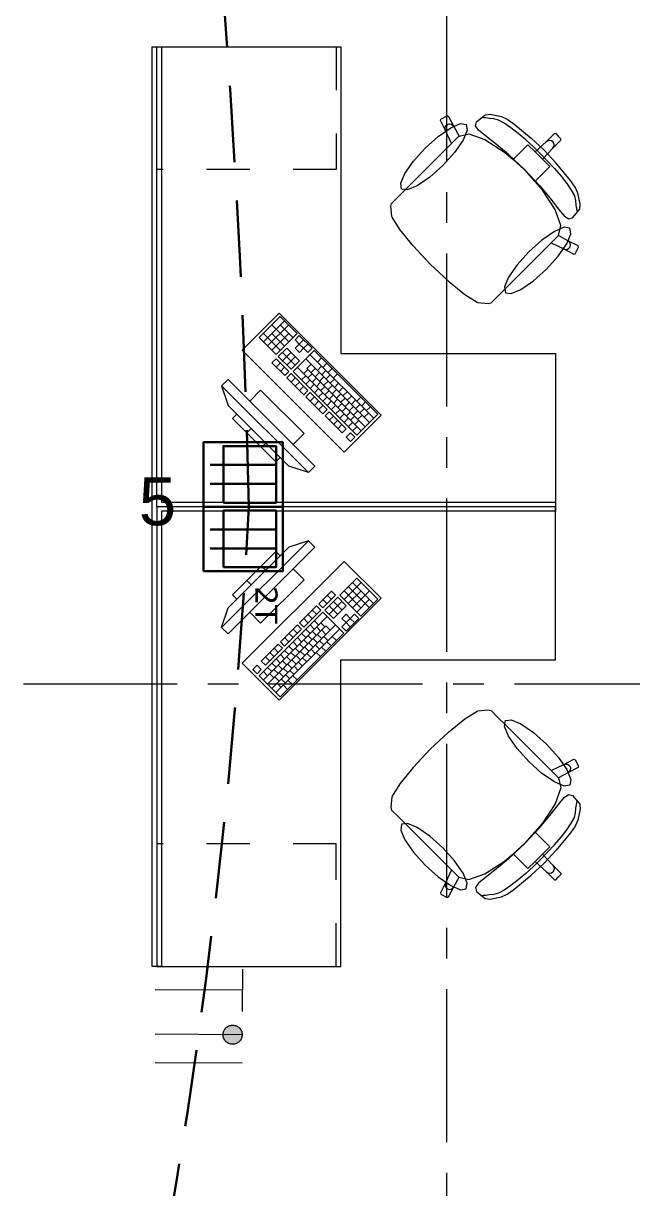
# Model space of a CAD drawing. Header units: inches. Extents: x -19 to 5698, y -728 to 92.
# Drawn here: x 233.666 to 235.652, y 32.76 to 36.562 of the extents above; entities that cross this region are included whole.
import ezdxf

# ---------------------------------------------------------------- set-up
doc = ezdxf.new("R2010")
doc.units = ezdxf.units.IN
doc.header["$MEASUREMENT"] = 0
for name, pattern in [('HIDDEN', [0.375, 0.25, -0.125]), ('Punto & Raya', [0.65, 0.5, -0.075, 0, -0.075]), ('Rayas', [0.282222, 0.141111, -0.141111]), ('RAYITAS', [0.375, 0.25, -0.125])]:
    doc.linetypes.add(name, pattern=pattern)
doc.layers.get('0').update_dxf_attribs({"color": 61})
for name, color, linetype, lineweight in [('00 conduct tomacorr', 120, 'HIDDEN', 30), ('00 IE LUZ EMERGENCIA', 253, 'Continuous', 0), ('T-TECHO-E', 150, 'Continuous', 20), ('TOMACORRIENTE', 22, 'RAYITAS', 9)]:
    doc.layers.add(name, color=color, linetype=linetype, lineweight=lineweight)
doc.layers.add('Interior - Mobiliario', color=7, linetype='Continuous')
doc.layers.add('Marcador - Secciones', color=7, linetype='Continuous')
doc.styles.add('Annotative', font='arial.ttf')

# ---------------------------------------------------------------- blocks, each defined once
blk = doc.blocks.new('CAJA POP UP 6 MODULOS')
at = {"layer": '00 conduct tomacorr', "linetype": 'Continuous'}
for p, q in [((-0.095, -0.165), (-0.095, -0.0151)), ((-0.052, -0.165), (-0.052, -0.0151)), ((0.052, -0.165), (0.052, -0.0151)), ((0.095, -0.165), (0.095, -0.0151)), ((0, -0.165), (0, -0.18))]:
    blk.add_line(p, q, dxfattribs=at)
for points in [[(-0.147, 0), (0.147, 0), (0.147, -0.18), (-0.147, -0.18)], [(0, 0), (0.147, 0), (0.147, -0.18), (0, -0.18)]]:
    blk.add_lwpolyline(points, close=True, dxfattribs=at)
for points in [[(-0.138, -0.045), (-0.009, -0.045), (-0.009, -0.165), (-0.138, -0.165), (-0.138, -0.045)], [(0.009, -0.045), (0.138, -0.045), (0.138, -0.165), (0.009, -0.165), (0.009, -0.045)]]:
    blk.add_lwpolyline(points, dxfattribs=at)
at = {"color": 1, "insert": (-0.1807, -0.168), "char_height": 0.05, "attachment_point": 1, "rotation": 180}
blk.add_mtext_dynamic_manual_height_columns('{\\fVerdana|b0|i0|c0|p34;2T}', width=0.000481, gutter_width=0.1561, heights=[0], dxfattribs=at)
blk = doc.blocks.new('a')
at = {"layer": 'TOMACORRIENTE', "ltscale": 0.05}
h = blk.add_hatch(color=4, dxfattribs=at)
edge = h.paths.add_edge_path()
edge.add_arc((0, 0.0752), 0.0211, 0, 360)
at = {"layer": 'TOMACORRIENTE', "color": 4}
for p, q in [((-0.1455, 0.0963), (-0.0515, 0.0963)), ((-0.0985, 0.0963), (-0.0985, -0.0966)), ((0, 0.0963), (0, -0.0963)), ((0.0623, -0.0963), (0.0623, 0.0963))]:
    blk.add_line(p, q, dxfattribs=at)
blk.add_circle((0, 0.0752), 0.0211, dxfattribs=at)
blk = doc.blocks.new('CABLE 3FACE')
at = {"layer": 'T-TECHO-E', "rotation": 59.94170052614085}
blk.add_blockref('a', (0, 0), dxfattribs=at)

msp = doc.modelspace()

# ---------------------------------------------------------------- linework, layer by layer
at = {"layer": '00 conduct tomacorr'}
for centre, radius, start, end in [((203.9142, 34.2917, 0.0003), 30.4947, 1.3022, 9.50042), ((214.0468, 36.0525, 0), 20.3822, 347.06762, 356.99698)]:
    msp.add_arc(centre, radius, start, end, dxfattribs=at)
at = {"layer": 'Interior - Mobiliario', "color": 175, "linetype": 'Continuous', "lineweight": 13}
for p, q in [((234.086, 36.4847), (234.116, 36.4847)), ((234.086, 34.9997), (234.086, 36.4847)), ((234.116, 36.4847), (234.116, 34.9997)), ((235.0252, 36.2445), (235.0265, 36.2486)), ((235.0421, 36.2114), (235.0252, 36.2445)), ((235.0265, 36.2486), (235.0478, 36.2594)), ((235.0478, 36.2594), (235.0519, 36.258)), ((235.0486, 36.2316), (235.0542, 36.2332)), ((235.0519, 36.258), (235.0689, 36.2249)), ((235.0542, 36.2332), (235.0601, 36.2324)), ((235.0601, 36.2324), (235.0652, 36.2296)), ((235.1398, 36.2271), (235.1432, 36.24)), ((235.1432, 36.24), (235.1711, 36.2632)), ((235.1658, 36.2536), (235.1613, 36.2544)), ((235.1739, 36.2528), (235.1658, 36.2536)), ((235.1711, 36.2632), (235.1879, 36.2651)), ((235.1846, 36.2508), (235.1739, 36.2528)), ((235.2, 36.2496), (235.1846, 36.2508)), ((235.1879, 36.2651), (235.224, 36.2573)), ((235.2148, 36.2457), (235.2, 36.2496)), ((235.2336, 36.2357), (235.2148, 36.2457)), ((235.224, 36.2573), (235.2432, 36.2484)), ((235.2554, 36.2209), (235.2336, 36.2357)), ((235.2432, 36.2484), (235.2649, 36.2335)), ((235.2649, 36.2335), (235.3216, 36.1866)), ((235.0405, 36.2171), (235.0412, 36.2229)), ((235.0421, 36.2114), (235.0405, 36.2171)), ((235.0412, 36.2229), (235.044, 36.228)), ((235.0617, 36.1697), (235.0421, 36.2114)), ((235.044, 36.228), (235.0486, 36.2316)), ((235.0652, 36.2296), (235.0689, 36.2249)), ((235.0689, 36.2249), (235.0862, 36.1939)), ((235.0862, 36.1939), (235.1181, 36.2014)), ((235.1181, 36.2014), (235.1701, 36.183)), ((235.1498, 36.2128), (235.1398, 36.2271)), ((235.1721, 36.1942), (235.1498, 36.2128)), ((235.2083, 36.1663), (235.1721, 36.1942)), ((235.2792, 36.2023), (235.2554, 36.2209)), ((235.304, 36.1811), (235.2792, 36.2023)), ((235.3707, 36.1758), (235.3968, 36.2019)), ((235.3968, 36.2019), (235.4011, 36.2019)), ((235.4011, 36.2019), (235.4096, 36.1933)), ((234.9139, 36.0218), (235.0617, 36.1697)), ((235.0859, 36.1939), (235.0617, 36.1697)), ((235.0859, 36.1939), (235.0862, 36.1939)), ((235.1701, 36.183), (235.2339, 36.1417)), ((235.2476, 36.1335), (235.2083, 36.1663)), ((235.2894, 36.1443), (235.3106, 36.1654)), ((235.3286, 36.1586), (235.304, 36.1811)), ((235.3106, 36.1654), (235.3342, 36.1418)), ((235.3216, 36.1866), (235.3638, 36.1475)), ((235.3521, 36.1358), (235.3286, 36.1586)), ((235.3342, 36.1418), (235.3707, 36.1758)), ((235.3707, 36.1758), (235.3756, 36.179)), ((235.3756, 36.179), (235.3813, 36.1801)), ((235.3813, 36.1801), (235.3871, 36.179)), ((235.3871, 36.179), (235.392, 36.1757)), ((235.3953, 36.1708), (235.392, 36.1757)), ((235.3921, 36.1544), (235.4182, 36.1805)), ((235.3921, 36.1544), (235.3953, 36.1593)), ((235.3964, 36.165), (235.3953, 36.1708)), ((235.3953, 36.1593), (235.3964, 36.165)), ((235.4182, 36.1848), (235.4096, 36.1933)), ((235.4182, 36.1805), (235.4182, 36.1848)), ((235.2339, 36.1417), (235.2621, 36.1169)), ((235.3004, 36.0841), (235.2476, 36.1335)), ((235.2621, 36.1169), (235.2894, 36.1443)), ((235.3342, 36.1418), (235.3462, 36.1299)), ((235.3581, 36.1179), (235.3462, 36.1299)), ((235.3521, 36.1358), (235.3749, 36.1123)), ((235.3581, 36.1179), (235.3921, 36.1544)), ((235.4029, 36.1053), (235.3638, 36.1475)), ((235.2621, 36.1169), (235.2999, 36.0836)), ((235.3332, 36.0457), (235.2999, 36.0836)), ((235.3004, 36.0841), (235.3498, 36.0313)), ((235.3817, 36.0943), (235.3581, 36.1179)), ((235.3606, 36.0731), (235.3817, 36.0943)), ((235.3749, 36.1123), (235.3975, 36.0877)), ((235.3975, 36.0877), (235.4186, 36.0629)), ((235.4498, 36.0486), (235.4029, 36.1053)), ((235.3332, 36.0457), (235.3606, 36.0731)), ((235.358, 36.0176), (235.3332, 36.0457)), ((235.4186, 36.0629), (235.4372, 36.0391)), ((235.4647, 36.0269), (235.4498, 36.0486)), ((234.8883, 35.9963), (234.9139, 36.0218)), ((235.3498, 36.0313), (235.3826, 35.992)), ((235.3993, 35.9538), (235.358, 36.0176)), ((235.4372, 36.0391), (235.452, 36.0173)), ((235.452, 36.0173), (235.462, 35.9985)), ((235.4736, 36.0077), (235.4647, 36.0269)), ((235.4814, 35.9716), (235.4736, 36.0077)), ((234.8635, 35.965), (234.8664, 35.9743)), ((234.8664, 35.9743), (234.8883, 35.9963)), ((235.3826, 35.992), (235.4105, 35.9558)), ((235.462, 35.9985), (235.4659, 35.9837)), ((235.4659, 35.9837), (235.4671, 35.9683)), ((235.4671, 35.9683), (235.4691, 35.9576)), ((235.4795, 35.9548), (235.4814, 35.9716)), ((234.8675, 35.9311), (234.8635, 35.965)), ((234.8684, 35.929), (234.8675, 35.9311)), ((234.8933, 35.889), (234.8684, 35.929)), ((235.4177, 35.9018), (235.3993, 35.9538)), ((235.4105, 35.9558), (235.4291, 35.9335)), ((235.4291, 35.9335), (235.4434, 35.9235)), ((235.4563, 35.9269), (235.4795, 35.9548)), ((235.4691, 35.9576), (235.4699, 35.9495)), ((235.4699, 35.9495), (235.4707, 35.945)), ((235.4102, 35.8699), (235.4177, 35.9018)), ((235.4434, 35.9235), (235.4563, 35.9269)), ((234.9369, 35.8353), (234.8933, 35.889)), ((235.4102, 35.8696), (235.386, 35.8454)), ((235.4102, 35.8696), (235.4102, 35.8699)), ((235.4412, 35.8525), (235.4102, 35.8699)), ((235.4459, 35.8489), (235.4412, 35.8525)), ((235.4743, 35.8356), (235.4412, 35.8525)), ((234.9376, 35.8345), (234.9369, 35.8353)), ((234.9924, 35.7761), (234.9376, 35.8345)), ((235.2381, 35.6976), (235.386, 35.8454)), ((235.386, 35.8454), (235.4277, 35.8258)), ((235.4277, 35.8258), (235.4334, 35.8242)), ((235.4277, 35.8258), (235.4608, 35.8089)), ((235.4334, 35.8242), (235.4392, 35.8249)), ((235.4392, 35.8249), (235.4443, 35.8277)), ((235.4443, 35.8277), (235.4479, 35.8323)), ((235.4488, 35.8438), (235.4459, 35.8489)), ((235.4479, 35.8323), (235.4495, 35.8379)), ((235.4495, 35.8379), (235.4488, 35.8438)), ((235.4649, 35.8101), (235.4757, 35.8315)), ((235.4757, 35.8315), (235.4743, 35.8356)), ((234.9924, 35.7761), (235.0508, 35.7213)), ((235.4608, 35.8089), (235.4649, 35.8101)), ((235.0508, 35.7213), (235.0516, 35.7206)), ((235.0516, 35.7206), (235.1053, 35.677)), ((235.1053, 35.677), (235.1453, 35.6521)), ((235.1906, 35.6501), (235.2126, 35.672)), ((235.2126, 35.672), (235.2381, 35.6976)), ((235.1453, 35.6521), (235.1474, 35.6512)), ((235.1474, 35.6512), (235.1813, 35.6472)), ((235.1813, 35.6472), (235.1906, 35.6501)), ((234.503, 35.6052), (234.4344, 35.5366)), ((234.5168, 35.5913), (234.4483, 35.5228)), ((234.5584, 35.5498), (234.503, 35.6052)), ((234.5035, 35.4949), (234.4481, 35.5503)), ((234.5307, 35.5775), (234.4621, 35.5089)), ((234.531, 35.5224), (234.4756, 35.5778)), ((234.5172, 35.5086), (234.4757, 35.5502)), ((234.5308, 35.5499), (234.476, 35.4951)), ((234.4898, 35.4812), (234.5584, 35.5498)), ((234.5447, 35.5361), (234.5031, 35.5776)), ((234.4344, 35.5366), (234.4898, 35.4812)), ((234.5653, 35.5429), (234.5516, 35.5292)), ((234.5516, 35.5292), (234.5654, 35.5153)), ((234.5654, 35.5153), (234.5517, 35.5016)), ((234.6068, 35.5013), (234.5653, 35.5429)), ((234.5792, 35.529), (234.5654, 35.5153)), ((234.5793, 35.5015), (234.5654, 35.5153)), ((234.593, 35.5152), (234.5793, 35.5015)), ((234.5242, 35.5017), (234.4967, 35.4743)), ((234.4967, 35.4743), (234.5383, 35.4328)), ((234.552, 35.4465), (234.5104, 35.488)), ((234.538, 35.4879), (234.5106, 35.4604)), ((234.5657, 35.4602), (234.5242, 35.5017)), ((234.5519, 35.474), (234.5244, 35.4466)), ((234.6138, 35.4944), (234.5452, 35.4258)), ((234.5517, 35.5016), (234.5656, 35.4877)), ((234.5656, 35.4877), (234.5793, 35.5015)), ((234.5793, 35.5015), (234.5931, 35.4876)), ((234.5931, 35.4876), (234.6068, 35.5013)), ((234.8078, 35.273), (234.6001, 35.4807)), ((234.8215, 35.2867), (234.6138, 35.4944)), ((234.4899, 35.4674), (234.4762, 35.4537)), ((234.4762, 35.4537), (234.5177, 35.4122)), ((234.5314, 35.4259), (234.4899, 35.4674)), ((234.5037, 35.4536), (234.49, 35.4399)), ((234.5176, 35.4397), (234.5039, 35.426)), ((234.5383, 35.4328), (234.5657, 35.4602)), ((234.7666, 35.2318), (234.5589, 35.4395)), ((234.7941, 35.2593), (234.5863, 35.467)), ((234.6037, 35.4497), (234.5899, 35.4359)), ((234.7803, 35.2455), (234.5899, 35.4359)), ((234.6175, 35.4358), (234.6038, 35.4221)), ((234.638, 35.4702), (234.6243, 35.4565)), ((234.6381, 35.4426), (234.6244, 35.4289)), ((234.6553, 35.4529), (234.6416, 35.4391)), ((234.6726, 35.4355), (234.6589, 35.4218)), ((234.3333, 35.3999), (234.3121, 35.3787)), ((234.6162, 35.117), (234.3333, 35.3999)), ((234.5177, 35.4122), (234.5314, 35.4259)), ((234.5383, 35.419), (234.5246, 35.4053)), ((234.5246, 35.4053), (234.58, 35.3499)), ((234.5937, 35.3636), (234.5383, 35.419)), ((234.5522, 35.4051), (234.5385, 35.3914)), ((234.5452, 35.4258), (234.7529, 35.2181)), ((234.5866, 35.4118), (234.5729, 35.3981)), ((234.5934, 35.4325), (234.5797, 35.4188)), ((234.6005, 35.398), (234.5867, 35.3843)), ((234.6072, 35.4186), (234.5935, 35.4049)), ((234.6211, 35.4048), (234.6074, 35.3911)), ((234.6313, 35.422), (234.6176, 35.4083)), ((234.6452, 35.4081), (234.6315, 35.3944)), ((234.652, 35.4288), (234.6383, 35.415)), ((234.6658, 35.4149), (234.6521, 35.4012)), ((234.6797, 35.4011), (234.666, 35.3873)), ((234.6899, 35.4182), (234.6762, 35.4045)), ((234.3121, 35.3787), (234.595, 35.0958)), ((234.3121, 35.3787), (234.3333, 35.315)), ((234.4394, 35.3645), (234.404, 35.3292)), ((234.5808, 35.2231), (234.4394, 35.3645)), ((234.566, 35.3913), (234.5523, 35.3776)), ((234.5799, 35.3774), (234.5662, 35.3637)), ((234.58, 35.3499), (234.5937, 35.3636)), ((234.6143, 35.3842), (234.6006, 35.3704)), ((234.6282, 35.3703), (234.6144, 35.3566)), ((234.6349, 35.3909), (234.6212, 35.3772)), ((234.6488, 35.3771), (234.6351, 35.3634)), ((234.659, 35.3943), (234.6453, 35.3806)), ((234.6626, 35.3632), (234.6489, 35.3495)), ((234.6729, 35.3804), (234.6592, 35.3667)), ((234.6867, 35.3666), (234.673, 35.3529)), ((234.6935, 35.3872), (234.6798, 35.3735)), ((234.7074, 35.3734), (234.6937, 35.3597)), ((234.7212, 35.3595), (234.7075, 35.3458)), ((234.404, 35.3292), (234.5455, 35.1877)), ((234.6007, 35.3567), (234.5869, 35.3429)), ((234.5869, 35.3429), (234.6423, 35.2876)), ((234.656, 35.3013), (234.6007, 35.3567)), ((234.6145, 35.3428), (234.6008, 35.3291)), ((234.6284, 35.329), (234.6146, 35.3153)), ((234.642, 35.3565), (234.6283, 35.3427)), ((234.6558, 35.3426), (234.6421, 35.3289)), ((234.6697, 35.3288), (234.656, 35.3151)), ((234.6765, 35.3494), (234.6628, 35.3357)), ((234.6903, 35.3356), (234.6766, 35.3218)), ((234.7006, 35.3527), (234.6869, 35.339)), ((234.7042, 35.3217), (234.6905, 35.308)), ((234.7144, 35.3389), (234.7007, 35.3252)), ((234.7283, 35.325), (234.7146, 35.3113)), ((234.7351, 35.3457), (234.7214, 35.332)), ((234.7489, 35.3318), (234.7352, 35.3181)), ((234.7661, 35.3421), (234.7524, 35.3284)), ((234.7817, 35.3265), (234.768, 35.3128)), ((234.5313, 35.117), (234.3333, 35.315)), ((234.3616, 35.2867), (234.3475, 35.2726)), ((234.503, 35.1453), (234.3616, 35.2867)), ((234.6422, 35.3151), (234.6285, 35.3014)), ((234.6423, 35.2876), (234.656, 35.3013)), ((234.663, 35.2943), (234.6493, 35.2806)), ((234.7184, 35.239), (234.663, 35.2943)), ((234.6835, 35.3149), (234.6698, 35.3012)), ((234.6974, 35.3011), (234.6837, 35.2874)), ((234.7112, 35.2872), (234.6975, 35.2735)), ((234.718, 35.3079), (234.7043, 35.2941)), ((234.7319, 35.294), (234.7182, 35.2803)), ((234.7421, 35.3112), (234.7284, 35.2975)), ((234.756, 35.2973), (234.7423, 35.2836)), ((234.7628, 35.318), (234.7491, 35.3043)), ((234.7529, 35.2181), (234.8215, 35.2867)), ((234.7698, 35.2835), (234.7561, 35.2698)), ((234.7766, 35.3041), (234.7629, 35.2904)), ((234.7905, 35.2903), (234.7767, 35.2766)), ((234.7972, 35.3109), (234.7835, 35.2972)), ((234.3475, 35.2726), (234.4889, 35.1312)), ((234.6493, 35.2806), (234.7046, 35.2252)), ((234.6768, 35.2805), (234.6631, 35.2668)), ((234.6907, 35.2667), (234.677, 35.2529)), ((234.7045, 35.2528), (234.6908, 35.2391)), ((234.7251, 35.2734), (234.7114, 35.2597)), ((234.7389, 35.2595), (234.7252, 35.2458)), ((234.7457, 35.2802), (234.732, 35.2665)), ((234.7528, 35.2457), (234.7391, 35.232)), ((234.7596, 35.2663), (234.7459, 35.2526)), ((234.4087, 35.2396), (234.3946, 35.2254)), ((234.5455, 35.1877), (234.5808, 35.2231)), ((234.7046, 35.2252), (234.7184, 35.239)), ((234.7322, 35.2251), (234.7185, 35.2114)), ((234.7185, 35.2114), (234.7323, 35.1975)), ((234.7461, 35.2113), (234.7322, 35.2251)), ((234.7323, 35.1975), (234.7461, 35.2113)), ((234.4559, 35.1924), (234.4417, 35.1783)), ((234.4889, 35.1312), (234.503, 35.1453)), ((234.595, 35.0958), (234.5313, 35.117)), ((234.595, 35.0958), (234.6162, 35.117)), ((234.086, 34.9697), (234.086, 34.9997)), ((234.116, 34.9997), (235.401, 34.9997)), ((235.401, 34.9997), (235.401, 34.9697)), ((234.086, 33.4847), (234.086, 34.9697)), ((234.116, 34.9697), (234.116, 33.4847)), ((235.401, 34.9697), (234.116, 34.9697)), ((234.595, 34.8736), (234.3121, 34.5908)), ((234.595, 34.8736), (234.5313, 34.8524)), ((234.6162, 34.8524), (234.595, 34.8736)), ((234.3333, 34.5696), (234.6162, 34.8524)), ((234.3333, 34.6544), (234.5313, 34.8524)), ((234.4889, 34.8383), (234.3475, 34.6968)), ((234.503, 34.8241), (234.4889, 34.8383)), ((234.3616, 34.6827), (234.503, 34.8241)), ((234.4559, 34.777), (234.4417, 34.7911)), ((234.5455, 34.7817), (234.404, 34.6403)), ((234.5808, 34.7463), (234.5455, 34.7817)), ((234.7529, 34.7513), (234.6975, 34.6959)), ((234.8215, 34.6827), (234.7529, 34.7513)), ((234.4087, 34.7298), (234.3946, 34.744)), ((234.4394, 34.6049), (234.5808, 34.7463)), ((234.7112, 34.6822), (234.7666, 34.7376)), ((234.7938, 34.6551), (234.7252, 34.7236)), ((234.8076, 34.6689), (234.7391, 34.7375)), ((234.3475, 34.6968), (234.3616, 34.6827)), ((234.67, 34.7096), (234.6285, 34.668)), ((234.6422, 34.6543), (234.6837, 34.6959)), ((234.656, 34.6682), (234.6423, 34.6819)), ((234.6906, 34.689), (234.6491, 34.6475)), ((234.6699, 34.682), (234.6562, 34.6957)), ((234.6628, 34.6337), (234.7043, 34.6753)), ((234.6837, 34.6959), (234.67, 34.7096)), ((234.7042, 34.6477), (234.6768, 34.6752)), ((234.718, 34.6616), (234.6906, 34.689)), ((234.6975, 34.6959), (234.7661, 34.6274)), ((234.7662, 34.6549), (234.7114, 34.7098)), ((234.725, 34.6685), (234.7665, 34.71)), ((234.7387, 34.6548), (234.7941, 34.7102)), ((234.7524, 34.6411), (234.7939, 34.6826)), ((234.7661, 34.6274), (234.8215, 34.6827)), ((234.3121, 34.5908), (234.3333, 34.6544)), ((234.404, 34.6403), (234.4394, 34.6049)), ((234.6421, 34.6405), (234.4344, 34.4328)), ((234.6216, 34.6611), (234.5662, 34.6057)), ((234.5799, 34.592), (234.6353, 34.6474)), ((234.6214, 34.6335), (234.6077, 34.6473)), ((234.6353, 34.6474), (234.6216, 34.6611)), ((234.6285, 34.668), (234.6422, 34.6543)), ((234.7107, 34.572), (234.6421, 34.6405)), ((234.6491, 34.6475), (234.6765, 34.62)), ((234.6903, 34.6339), (234.6629, 34.6613)), ((234.6765, 34.62), (234.718, 34.6616)), ((234.4481, 34.4191), (234.6558, 34.6268)), ((234.4756, 34.3917), (234.6833, 34.5994)), ((234.5593, 34.5988), (234.5039, 34.5434)), ((234.573, 34.5851), (234.5593, 34.5988)), ((234.5662, 34.6057), (234.5799, 34.592)), ((234.5937, 34.6058), (234.58, 34.6196)), ((234.6076, 34.6197), (234.5939, 34.6334)), ((234.6143, 34.5853), (234.6006, 34.599)), ((234.6282, 34.5991), (234.6144, 34.6128)), ((234.6488, 34.5923), (234.6351, 34.606)), ((234.7178, 34.6065), (234.7039, 34.5926)), ((234.7179, 34.634), (234.704, 34.6202)), ((234.704, 34.6202), (234.7178, 34.6065)), ((234.7176, 34.5789), (234.7592, 34.6204)), ((234.7178, 34.6065), (234.7316, 34.6203)), ((234.7315, 34.5927), (234.7178, 34.6065)), ((234.7316, 34.6203), (234.7179, 34.634)), ((234.7455, 34.6341), (234.7316, 34.6203)), ((234.7453, 34.6066), (234.7316, 34.6203)), ((234.7592, 34.6204), (234.7455, 34.6341)), ((234.3121, 34.5908), (234.3333, 34.5696)), ((234.4618, 34.4054), (234.6523, 34.5958)), ((234.4893, 34.378), (234.697, 34.5857)), ((234.503, 34.3643), (234.7107, 34.572)), ((234.5176, 34.5297), (234.573, 34.5851)), ((234.5453, 34.5574), (234.5316, 34.5711)), ((234.5591, 34.5712), (234.5454, 34.5849)), ((234.5866, 34.5576), (234.5729, 34.5713)), ((234.6005, 34.5714), (234.5867, 34.5851)), ((234.6072, 34.5508), (234.5935, 34.5645)), ((234.6211, 34.5646), (234.6074, 34.5784)), ((234.6349, 34.5785), (234.6212, 34.5922)), ((234.6383, 34.5544), (234.6246, 34.5681)), ((234.6521, 34.5682), (234.6384, 34.5819)), ((234.6589, 34.5476), (234.6452, 34.5613)), ((234.666, 34.5821), (234.6523, 34.5958)), ((234.6865, 34.5477), (234.6728, 34.5614)), ((234.7039, 34.5926), (234.7176, 34.5789)), ((234.4969, 34.5365), (234.4415, 34.4811)), ((234.4553, 34.4674), (234.5107, 34.5228)), ((234.4968, 34.5089), (234.4831, 34.5226)), ((234.5107, 34.5228), (234.4969, 34.5365)), ((234.5039, 34.5434), (234.5176, 34.5297)), ((234.5314, 34.5435), (234.5177, 34.5572)), ((234.5451, 34.516), (234.5314, 34.5298)), ((234.5589, 34.5299), (234.5452, 34.5436)), ((234.5657, 34.5093), (234.552, 34.523)), ((234.5728, 34.5437), (234.559, 34.5574)), ((234.5796, 34.5231), (234.5658, 34.5368)), ((234.5934, 34.5369), (234.5797, 34.5507)), ((234.5967, 34.5128), (234.583, 34.5266)), ((234.6106, 34.5267), (234.5969, 34.5404)), ((234.6244, 34.5405), (234.6107, 34.5543)), ((234.6312, 34.5199), (234.6175, 34.5336)), ((234.6451, 34.5338), (234.6313, 34.5475)), ((234.6519, 34.5131), (234.6381, 34.5268)), ((234.6692, 34.5304), (234.6554, 34.5441)), ((234.4691, 34.4812), (234.4554, 34.4949)), ((234.483, 34.4951), (234.4692, 34.5088)), ((234.5035, 34.4745), (234.4898, 34.4882)), ((234.5174, 34.4883), (234.5037, 34.5021)), ((234.5312, 34.5022), (234.5175, 34.5159)), ((234.538, 34.4816), (234.5243, 34.4953)), ((234.5519, 34.4954), (234.5381, 34.5091)), ((234.5552, 34.4713), (234.5415, 34.485)), ((234.569, 34.4852), (234.5553, 34.4989)), ((234.5829, 34.499), (234.5692, 34.5127)), ((234.5897, 34.4784), (234.576, 34.4921)), ((234.6035, 34.4922), (234.5898, 34.5059)), ((234.6174, 34.5061), (234.6037, 34.5198)), ((234.6345, 34.4958), (234.6208, 34.5095)), ((234.4277, 34.4672), (234.4139, 34.4534)), ((234.4139, 34.4534), (234.4276, 34.4397)), ((234.4276, 34.4397), (234.4414, 34.4535)), ((234.4414, 34.4535), (234.4277, 34.4672)), ((234.4415, 34.4811), (234.4553, 34.4674)), ((234.462, 34.433), (234.4483, 34.4467)), ((234.4758, 34.4468), (234.4621, 34.4605)), ((234.4897, 34.4607), (234.476, 34.4744)), ((234.4965, 34.44), (234.4828, 34.4537)), ((234.5103, 34.4539), (234.4966, 34.4676)), ((234.5242, 34.4677), (234.5104, 34.4814)), ((234.5275, 34.4436), (234.5138, 34.4573)), ((234.5413, 34.4575), (234.5276, 34.4712)), ((234.5481, 34.4368), (234.5344, 34.4505)), ((234.562, 34.4507), (234.5483, 34.4644)), ((234.5758, 34.4645), (234.5621, 34.4782)), ((234.4344, 34.4328), (234.503, 34.3643)), ((234.4826, 34.4262), (234.4689, 34.4399)), ((234.4998, 34.4159), (234.4861, 34.4296)), ((234.5066, 34.3953), (234.4929, 34.409)), ((234.5136, 34.4298), (234.4999, 34.4435)), ((234.5204, 34.4091), (234.5067, 34.4228)), ((234.5343, 34.423), (234.5206, 34.4367)), ((234.5428, 34.4041), (234.5291, 34.4178)), ((234.5584, 34.4196), (234.5447, 34.4334)), ((234.5272, 34.3885), (234.5135, 34.4022)), ((235.1053, 34.2924), (235.1453, 34.3173)), ((235.1453, 34.3173), (235.1474, 34.3182)), ((235.1474, 34.3182), (235.1813, 34.3222)), ((235.1813, 34.3222), (235.1906, 34.3193)), ((235.1906, 34.3193), (235.2126, 34.2974)), ((235.2126, 34.2974), (235.2381, 34.2719)), ((235.0516, 34.2488), (235.1053, 34.2924)), ((235.2381, 34.2719), (235.386, 34.124)), ((234.9924, 34.1933), (235.0508, 34.2482)), ((235.0508, 34.2482), (235.0516, 34.2488)), ((234.9924, 34.1933), (234.9376, 34.135)), ((235.386, 34.124), (235.4277, 34.1436)), ((235.4277, 34.1436), (235.4608, 34.1606)), ((235.4277, 34.1436), (235.4334, 34.1452)), ((235.4334, 34.1452), (235.4392, 34.1446)), ((235.4392, 34.1446), (235.4443, 34.1417)), ((235.4443, 34.1417), (235.4479, 34.1371)), ((235.4608, 34.1606), (235.4649, 34.1593)), ((235.4649, 34.1593), (235.4757, 34.1379)), ((234.9369, 34.1341), (234.8933, 34.0805)), ((234.9376, 34.135), (234.9369, 34.1341)), ((235.4102, 34.0998), (235.386, 34.124)), ((235.4412, 34.1169), (235.4102, 34.0996)), ((235.4743, 34.1339), (235.4412, 34.1169)), ((235.4459, 34.1205), (235.4412, 34.1169)), ((235.4488, 34.1257), (235.4459, 34.1205)), ((235.4479, 34.1371), (235.4495, 34.1315)), ((235.4495, 34.1315), (235.4488, 34.1257)), ((235.4757, 34.1379), (235.4743, 34.1339)), ((234.8933, 34.0805), (234.8684, 34.0404)), ((235.4177, 34.0676), (235.3993, 34.0157)), ((235.4102, 34.0998), (235.4102, 34.0996)), ((235.4102, 34.0996), (235.4177, 34.0676)), ((234.8675, 34.0383), (234.8635, 34.0044)), ((234.8684, 34.0404), (234.8675, 34.0383)), ((235.4105, 34.0136), (235.4291, 34.0359)), ((235.4291, 34.0359), (235.4434, 34.0459)), ((235.4434, 34.0459), (235.4563, 34.0425)), ((235.4563, 34.0425), (235.4795, 34.0147)), ((234.8635, 34.0044), (234.8664, 33.9951)), ((234.8664, 33.9951), (234.8883, 33.9731)), ((235.3993, 34.0157), (235.358, 33.9518)), ((235.3826, 33.9775), (235.4105, 34.0136)), ((235.4659, 33.9857), (235.4671, 34.0011)), ((235.4671, 34.0011), (235.4691, 34.0119)), ((235.4691, 34.0119), (235.4699, 34.0199)), ((235.4699, 34.0199), (235.4707, 34.0244)), ((235.4814, 33.9979), (235.4736, 33.9617)), ((235.4795, 34.0147), (235.4814, 33.9979)), ((234.8883, 33.9731), (234.9139, 33.9476)), ((235.358, 33.9518), (235.3332, 33.9237)), ((235.3498, 33.9381), (235.3826, 33.9775)), ((235.4372, 33.9303), (235.452, 33.9521)), ((235.452, 33.9521), (235.462, 33.971)), ((235.462, 33.971), (235.4659, 33.9857)), ((235.4736, 33.9617), (235.4647, 33.9425)), ((234.9139, 33.9476), (235.0617, 33.7998)), ((235.3332, 33.9237), (235.2999, 33.8858)), ((235.3004, 33.8854), (235.3498, 33.9381)), ((235.3332, 33.9237), (235.3606, 33.8963)), ((235.4498, 33.9208), (235.4029, 33.8641)), ((235.4186, 33.9065), (235.4372, 33.9303)), ((235.4647, 33.9425), (235.4498, 33.9208)), ((235.3004, 33.8854), (235.2476, 33.8359)), ((235.2621, 33.8525), (235.2999, 33.8858)), ((235.3817, 33.8752), (235.3581, 33.8515)), ((235.3606, 33.8963), (235.3817, 33.8752)), ((235.3749, 33.8571), (235.3975, 33.8818)), ((235.3975, 33.8818), (235.4186, 33.9065)), ((235.2339, 33.8277), (235.2621, 33.8525)), ((235.2621, 33.8525), (235.2894, 33.8252)), ((235.3342, 33.8276), (235.3462, 33.8396)), ((235.3581, 33.8515), (235.3462, 33.8396)), ((235.3521, 33.8337), (235.3749, 33.8571)), ((235.3581, 33.8515), (235.3921, 33.815)), ((235.4029, 33.8641), (235.3638, 33.8219)), ((235.0617, 33.7998), (235.0421, 33.758)), ((235.0859, 33.7756), (235.0617, 33.7998)), ((235.1701, 33.7864), (235.2339, 33.8277)), ((235.2083, 33.8032), (235.1721, 33.7753)), ((235.2476, 33.8359), (235.2083, 33.8032)), ((235.2894, 33.8252), (235.3106, 33.804)), ((235.3286, 33.8108), (235.304, 33.7883)), ((235.3106, 33.804), (235.3342, 33.8276)), ((235.3216, 33.7828), (235.3638, 33.8219)), ((235.3521, 33.8337), (235.3286, 33.8108)), ((235.3342, 33.8276), (235.3707, 33.7937)), ((235.3921, 33.815), (235.3953, 33.8101)), ((235.3921, 33.815), (235.4182, 33.7889)), ((235.3953, 33.8101), (235.3964, 33.8044)), ((235.3964, 33.8044), (235.3953, 33.7986)), ((235.0689, 33.7445), (235.0862, 33.7755)), ((235.0859, 33.7756), (235.0862, 33.7755)), ((235.0862, 33.7755), (235.1181, 33.7681)), ((235.1181, 33.7681), (235.1701, 33.7864)), ((235.1721, 33.7753), (235.1498, 33.7567)), ((235.2792, 33.7671), (235.2554, 33.7485)), ((235.2649, 33.736), (235.3216, 33.7828)), ((235.304, 33.7883), (235.2792, 33.7671)), ((235.3707, 33.7937), (235.3756, 33.7904)), ((235.3707, 33.7937), (235.3968, 33.7676)), ((235.3756, 33.7904), (235.3813, 33.7893)), ((235.3813, 33.7893), (235.3871, 33.7905)), ((235.3871, 33.7905), (235.392, 33.7937)), ((235.3953, 33.7986), (235.392, 33.7937)), ((235.3968, 33.7676), (235.4011, 33.7676)), ((235.4011, 33.7676), (235.4096, 33.7761)), ((235.4182, 33.7847), (235.4096, 33.7761)), ((235.4182, 33.7889), (235.4182, 33.7847)), ((235.0421, 33.758), (235.0252, 33.7249)), ((235.0252, 33.7249), (235.0265, 33.7209)), ((235.0421, 33.758), (235.0405, 33.7524)), ((235.0405, 33.7524), (235.0412, 33.7465)), ((235.0412, 33.7465), (235.044, 33.7414)), ((235.044, 33.7414), (235.0486, 33.7378)), ((235.0486, 33.7378), (235.0542, 33.7363)), ((235.0519, 33.7114), (235.0689, 33.7445)), ((235.0542, 33.7363), (235.0601, 33.737)), ((235.0601, 33.737), (235.0652, 33.7399)), ((235.0652, 33.7399), (235.0689, 33.7445)), ((235.1498, 33.7567), (235.1398, 33.7423)), ((235.1398, 33.7423), (235.1432, 33.7294)), ((235.1432, 33.7294), (235.1711, 33.7062)), ((235.2148, 33.7237), (235.2, 33.7198)), ((235.2336, 33.7337), (235.2148, 33.7237)), ((235.2554, 33.7485), (235.2336, 33.7337)), ((235.2432, 33.7211), (235.2649, 33.736)), ((235.0265, 33.7209), (235.0478, 33.7101)), ((235.0478, 33.7101), (235.0519, 33.7114)), ((235.1658, 33.7159), (235.1613, 33.7151)), ((235.1739, 33.7166), (235.1658, 33.7159)), ((235.1711, 33.7062), (235.1879, 33.7043)), ((235.1846, 33.7187), (235.1739, 33.7166)), ((235.2, 33.7198), (235.1846, 33.7187)), ((235.1879, 33.7043), (235.224, 33.7121)), ((235.224, 33.7121), (235.2432, 33.7211)), ((234.116, 33.4847), (234.086, 33.4847))]:
    msp.add_line(p, q, dxfattribs=at)
at = {"layer": 'Interior - Mobiliario', "color": 175, "linetype": 'Rayas', "lineweight": 13}
for p, q in [((234.686, 36.4847), (234.686, 36.0847)), ((234.686, 36.0847), (234.101, 36.0847)), ((234.686, 33.8847), (234.101, 33.8847)), ((234.686, 33.4847), (234.686, 33.8847))]:
    msp.add_line(p, q, dxfattribs=at)
at = {"layer": 'Interior - Mobiliario', "color": 175, "linetype": 'Continuous', "lineweight": 13, "flags": 128}
for points in [[(234.101, 34.9847), (234.101, 36.4847), (234.701, 36.4847), (234.701, 35.4847), (235.401, 35.4847), (235.401, 34.9847)], [(234.9759, 36.1546), (235.0184, 36.1927), (235.0588, 36.2207), (235.0909, 36.2343), (235.1098, 36.2315), (235.1126, 36.2126), (235.099, 36.1805), (235.071, 36.1401), (235.0329, 36.0976), (234.9904, 36.0595), (234.95, 36.0315), (234.9179, 36.0179), (234.899, 36.0207), (234.8962, 36.0396), (234.9098, 36.0717), (234.9378, 36.1121)], [(235.3709, 35.7596), (235.409, 35.8021), (235.437, 35.8425), (235.4506, 35.8745), (235.4478, 35.8935), (235.4289, 35.8963), (235.3968, 35.8827), (235.3564, 35.8547), (235.3139, 35.8166), (235.2758, 35.7741), (235.2478, 35.7337), (235.2342, 35.7016), (235.237, 35.6827), (235.256, 35.6799), (235.288, 35.6935), (235.3284, 35.7215)], [(234.7116, 35.163), (234.8318, 35.2832), (234.4995, 35.6155), (234.3793, 35.4953)], [(234.101, 34.9847), (234.101, 33.4847), (234.701, 33.4847), (234.701, 34.4847), (235.401, 34.4847), (235.401, 34.9847)], [(234.3793, 34.4741), (234.4995, 34.3539), (234.8318, 34.6862), (234.7116, 34.8064)], [(235.3709, 34.2098), (235.409, 34.1673), (235.437, 34.127), (235.4506, 34.0949), (235.4478, 34.076), (235.4289, 34.0731), (235.3968, 34.0867), (235.3564, 34.1147), (235.3139, 34.1529), (235.2758, 34.1954), (235.2478, 34.2357), (235.2342, 34.2678), (235.237, 34.2867), (235.256, 34.2896), (235.288, 34.276), (235.3284, 34.248)], [(234.9759, 33.8149), (235.0184, 33.7767), (235.0588, 33.7487), (235.0909, 33.7351), (235.1098, 33.738), (235.1126, 33.7569), (235.099, 33.789), (235.071, 33.8293), (235.0329, 33.8718), (234.9904, 33.91), (234.95, 33.938), (234.9179, 33.9516), (234.899, 33.9487), (234.8962, 33.9298), (234.9098, 33.8977), (234.9378, 33.8574)]]:
    msp.add_lwpolyline(points, close=True, dxfattribs=at)
at = {"layer": 'Marcador - Secciones', "color": 251, "linetype": 'Punto & Raya', "lineweight": 13, "true_color": 0x636466}
for p, q in [((235.0454, 46.2111), (235.0454, 0.9472)), ((189.6667, 34.4067), (240.9403, 34.4067))]:
    msp.add_line(p, q, dxfattribs=at)

# ---------------------------------------------------------------- block references
at = {"layer": '00 conduct tomacorr'}
for name, p, xscale, yscale, zscale, rotation in [('CAJA POP UP 6 MODULOS', (234.2535, 34.9847), 1.432830642179531, 1.432830642179531, 1.432830642179531, 89.99999999999997), ('CABLE 3FACE', (234.2373, 33.2627), 1.47256122672843, 1.47256122672843, 1.47256122672843, 209.789477782332)]:
    msp.add_blockref(name, p, dxfattribs=dict(at, xscale=xscale, yscale=yscale, zscale=zscale, rotation=rotation))

# ---------------------------------------------------------------- texts
at = {"layer": '00 IE LUZ EMERGENCIA', "style": 'Annotative'}
msp.add_attdef('5', (234.0424, 34.9242, 0), '', height=0.1562, dxfattribs=at)

doc.saveas('drawing.dxf')
